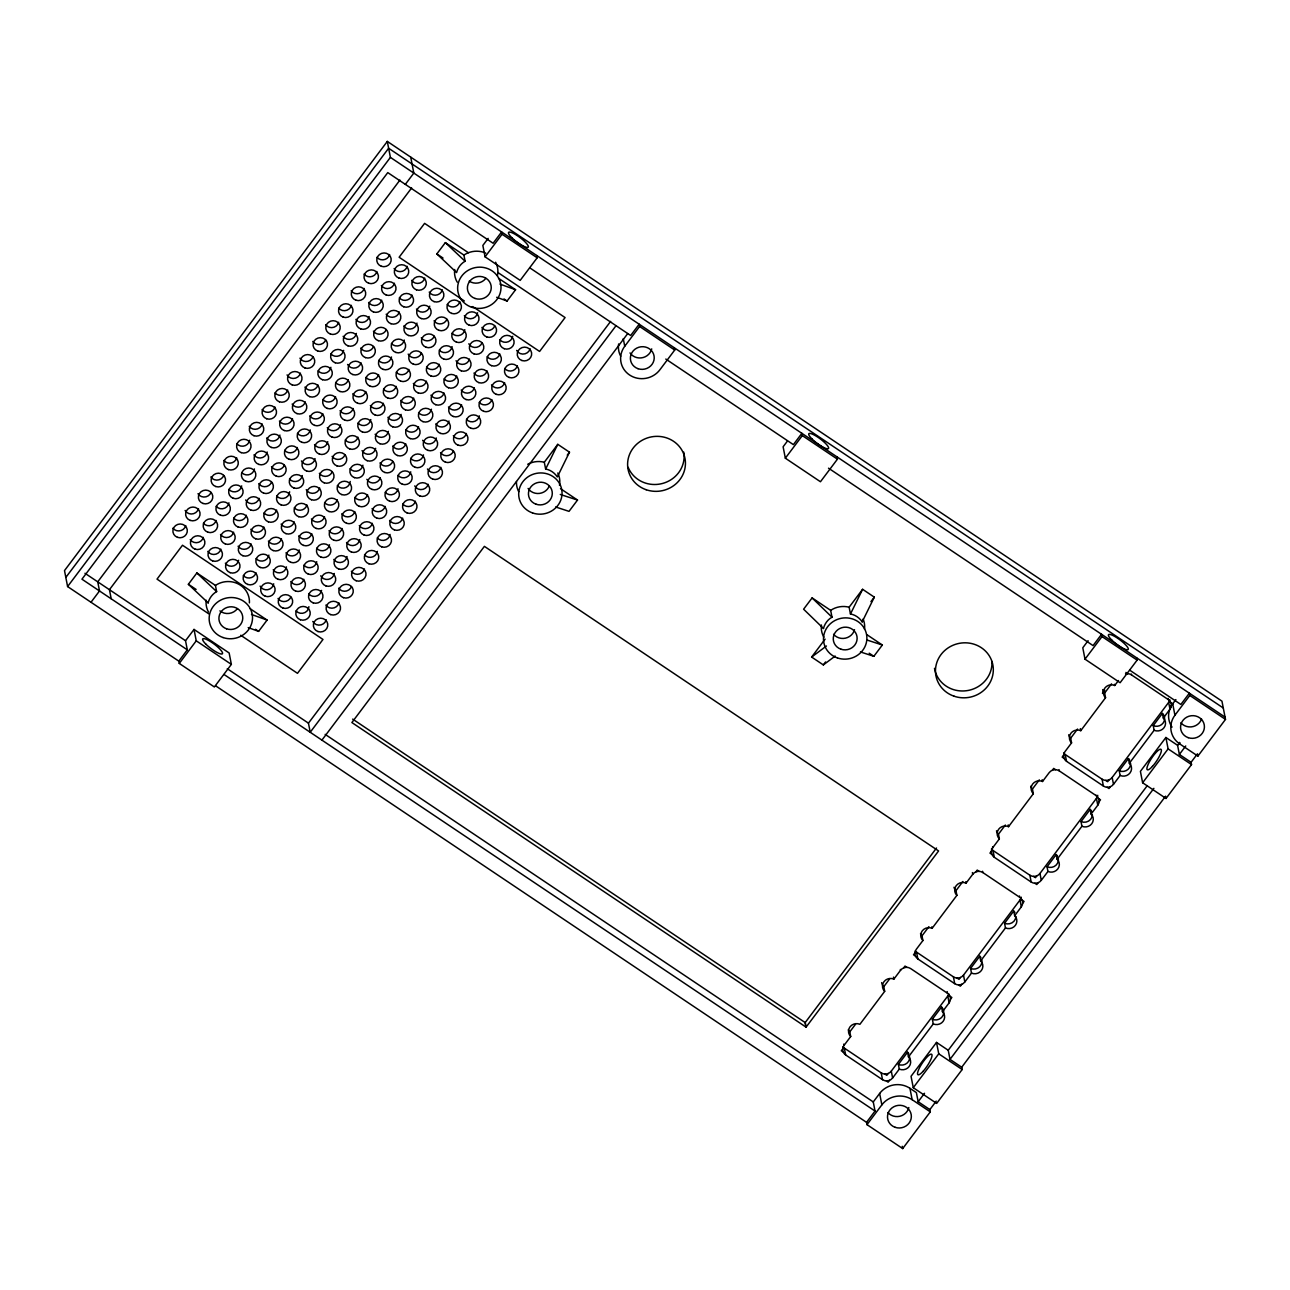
<?xml version="1.0" encoding="UTF-8"?>
<svg xmlns="http://www.w3.org/2000/svg" width="1290" height="1290" viewBox="0 0 1290 1290"><rect width="100%" height="100%" fill="white"/><g stroke="black" fill="none" stroke-linecap="round" stroke-linejoin="round"><path stroke-width="1.5" d="M545.638 469.092L557.78 444.341L569.487 452.193L557.345 476.945A16.56 13.916 55.5 0 0 545.638 469.044L544.299 462.255L557.78 444.341M862.204 621.877A16.56 13.916 55.5 0 0 850.465 614.008L862.607 589.304L874.314 597.157L862.171 621.909M1179.463 742.508L1179.753 743.943L1197.894 756.101L1225.5 719.401L1221.952 701.163L387.306 141.416L64.5 570.599L67.596 586.563L178.81 661.141L179.262 663.415L214.366 686.973L231.361 664.382L229.152 652.982L194.032 629.423L185.534 640.727L187.308 649.837L178.81 661.141M65.822 577.436L388.629 148.269L1223.291 708M67.596 586.563L390.402 157.38L387.306 141.416M399.932 180.084L97.734 581.838L99.507 590.965L91.01 602.253M405.334 184.373L413.816 173.086L410.72 157.122M411.639 187.937L109.44 589.691L111.214 598.818M208.142 602.914L188.372 584.273L196.87 572.97L215.43 585.418A21.737 20.592 -11 0 1 238.344 583.983A21.737 20.592 -11 0 1 249.405 602.881M465.093 261.241A17.157 14.932 -76.7 0 0 456.579 272.561L436.842 253.92L445.34 242.633L463.9 255.081A21.737 20.592 -11 0 1 485.766 253.114M488.168 238.376L482.847 245.439L485.072 256.839L520.192 280.382L537.172 257.79L536.737 255.517M179.262 663.415L196.241 640.824L194.032 629.423M485.072 256.839L502.068 234.248L501.616 231.958L493.119 243.262L387.774 172.602L81.947 579.194L187.308 649.837M248.196 627.617L258.613 631.374L267.094 620.071L250.083 608.67M496.666 297.281L507.083 301.022L515.581 289.734L498.569 278.317M616.04 325.693L310.213 732.269L308.455 723.158L610.638 321.387M321.919 740.121L627.746 333.546M674.283 347.752L674.718 350.042L659.867 369.811A21.737 20.592 -11 0 1 629.552 374.971A21.737 20.592 -11 0 1 624.747 346.252L639.614 326.483L639.163 324.209L630.665 335.497L529.9 267.917M567.245 455.176L569.487 452.193M560.489 488.652L577.517 500.052L569.019 511.356L555.619 506.986M787.368 441.148L783.111 446.791L785.336 458.192L820.456 481.75L837.436 459.159L837 456.886M785.336 458.192L802.316 435.617L801.88 433.327L793.382 444.631L665.785 359.055M862.607 589.304L849.126 607.219A21.737 20.592 -11 0 0 830.663 610.363L812.103 597.915L803.606 609.202L823.504 628.504M835.178 656.062L823.343 664.914L811.636 657.062L825.1 639.163M823.343 664.914L825.584 661.931M870.944 601.64L874.314 597.157M860.446 651.95L873.846 656.304L882.344 645.016L866.864 634.648M1088.099 640.711L1082.794 647.774L1085.003 659.174L1120.123 682.716L1137.119 660.125L1136.667 657.852M936.508 847.998L805.186 1022.583L805.492 1024.502M806.073 1027.146L938.588 850.949L484.395 546.363L351.88 722.545L806.073 1027.146L805.186 1022.583L352.654 719.094M1085.003 659.174L1101.999 636.583L1101.563 634.309L1093.065 645.597L828.502 468.173M1102.418 693.262L1104.772 690.134M947.183 991.575L947.505 993.284A7.24 6.869 -11 0 1 949.118 1002.862L942.458 1011.715A7.966 7.546 -11 0 1 933.267 1023.921L908.466 1056.881A7.966 7.546 -11 0 1 899.291 1069.104L892.615 1077.956A7.24 6.869 -11 0 1 882.521 1079.682L845.643 1054.946A7.24 6.869 -11 0 1 844.047 1045.384L850.707 1036.531L849.788 1031.855L855.544 1024.212M850.707 1036.531A7.966 7.546 -11 0 1 859.898 1024.308L884.682 991.349L883.779 986.673L889.519 979.045M1019.471 896.002L1019.713 897.292A7.24 6.869 -11 0 1 1021.325 906.854L1014.666 915.707A7.966 7.546 -11 0 1 1005.474 927.929L980.674 960.889A7.966 7.546 -11 0 1 971.499 973.112L964.823 981.964A7.24 6.869 -11 0 1 954.729 983.689L917.851 958.954A7.24 6.869 -11 0 1 916.255 949.375L922.914 940.523L921.995 935.847L928.897 926.688M922.914 940.523A7.966 7.546 -11 0 1 932.106 928.316L956.89 895.357L955.987 890.681L962.872 881.505M1096.081 795.204L1096.161 795.64A7.24 6.869 -11 0 1 1097.774 805.218L1091.114 814.071A7.966 7.546 -11 0 1 1081.923 826.277L1057.139 859.237A7.966 7.546 -11 0 1 1047.948 871.46L1041.288 880.312A7.24 6.869 -11 0 1 1031.178 882.038L994.316 857.302A7.24 6.869 -11 0 1 992.703 847.74L999.363 838.887L998.46 834.211L1005.345 825.036M999.363 838.887A7.966 7.546 -11 0 1 1008.554 826.664L1033.338 793.705L1032.435 789.029L1039.321 779.87M1168.127 698.358L1168.369 699.631A7.24 6.869 -11 0 1 1169.982 709.21L1163.322 718.062A7.966 7.546 -11 0 1 1154.131 730.285L1129.347 763.245A7.966 7.546 -11 0 1 1120.155 775.467L1113.496 784.32A7.24 6.869 -11 0 1 1103.385 786.045L1066.524 761.31A7.24 6.869 -11 0 1 1064.911 751.731L1071.571 742.879L1070.668 738.202L1077.553 729.043M1071.571 742.879A7.966 7.546 -11 0 1 1080.762 730.672L1105.546 697.713L1104.643 693.036L1111.529 683.861M884.682 991.349A7.966 7.546 -11 0 1 893.873 979.126L900.533 970.274A7.24 6.869 -11 0 1 910.627 968.548L947.505 993.284M956.89 895.357A7.966 7.546 -11 0 1 966.081 883.134L972.741 874.281A7.24 6.869 -11 0 1 982.835 872.556L1019.713 897.292M1033.338 793.705A7.966 7.546 -11 0 1 1042.53 781.482L1049.189 772.629A7.24 6.869 -11 0 1 1059.3 770.904L1096.161 795.64M1105.546 697.713A7.966 7.546 -11 0 1 1114.737 685.49L1118.495 680.507M842.676 1048.947L841.306 1050.77L843.208 1052.043M903.645 967.887L905.016 966.065L906.918 967.339M914.884 952.939L913.514 954.777L915.416 956.035M975.853 871.895L977.223 870.073L979.126 871.331M991.349 851.303L989.978 853.125L991.865 854.399M1052.318 770.243L1053.688 768.421L1055.575 769.695M1063.557 755.295L1062.17 757.133L1064.073 758.391M888.181 1073.506L886.811 1075.328L884.908 1074.07M960.389 977.514L959.018 979.336L957.115 978.062M1036.838 875.862L1035.467 877.684L1033.58 876.41M1109.045 779.87L1107.675 781.692L1105.788 780.418M842.918 1046.883A7.24 6.869 -11 0 0 844.321 1048.109L881.199 1072.845A7.24 6.869 -11 0 0 891.293 1071.119L947.779 996.009A7.24 6.869 -11 0 0 948.86 993.929M915.287 951.053A7.24 6.869 -11 0 0 916.529 952.117L953.407 976.836A7.24 6.869 -11 0 0 963.501 975.127L1019.987 900.017A7.24 6.869 -11 0 0 1021.245 897.195M991.43 849.046A7.24 6.869 -11 0 0 992.977 850.465L1029.855 875.201A7.24 6.869 -11 0 0 1039.95 873.475L1096.452 798.365A7.24 6.869 -11 0 0 1097.742 795.301M1063.637 753.038A7.24 6.869 -11 0 0 1065.185 754.473L1102.063 779.192A7.24 6.869 -11 0 0 1112.157 777.483L1168.659 702.373A7.24 6.869 -11 0 0 1169.853 699.793M899.291 1069.104L898.372 1064.427L907.563 1052.221A7.966 7.546 -11 0 1 908.773 1053.753M933.267 1023.921L932.348 1019.261L941.539 1007.038L942.458 1011.715M971.499 973.112L970.58 968.435L979.771 956.212A7.966 7.546 -11 0 1 980.981 957.744M1005.474 927.929L1004.555 923.253L1013.746 911.046A7.966 7.546 -11 0 1 1014.956 912.578M1047.948 871.46L1047.045 866.783L1056.22 854.561A7.966 7.546 -11 0 1 1057.429 856.108M1081.923 826.277L1081.02 821.601L1090.211 809.394A7.966 7.546 -11 0 1 1091.969 812.152M1120.155 775.467L1119.236 770.791L1128.428 758.568A7.966 7.546 -11 0 1 1129.637 760.1M1154.131 730.285L1153.228 725.609L1162.419 713.386L1163.322 718.062M866.541 1122.348L875.039 1111.061L873.265 1101.934L879.635 1093.468A21.737 20.592 -11 0 1 909.934 1088.308L916.384 1092.614L918.158 1101.741L929.864 1109.593L930.3 1111.867L902.694 1148.584L866.993 1124.638L866.541 1122.348L215.607 685.812M889.503 1080.343L888.133 1082.165L886.246 1080.907M950.472 999.299L951.843 997.46L949.956 996.202M961.711 984.351L960.34 986.173L958.454 984.899M1022.68 903.29L1024.05 901.468L1022.164 900.194M1038.176 882.699L1036.789 884.521L1034.902 883.263M1099.128 801.654L1100.515 799.816L1098.612 798.558M1110.368 786.707L1108.997 788.529L1107.11 787.255M1171.336 705.646L1175.899 699.583M866.993 1124.638L881.86 1104.869A21.737 20.592 -11 0 1 912.159 1099.709L930.3 1111.867M1179.753 743.943A21.737 20.592 -11 0 1 1174.932 715.224L1189.799 695.455L1189.348 693.182L1180.866 704.469L1129.83 670.252M936.524 1042.417L911.046 1076.295L913.256 1087.696L936.669 1103.401L962.163 1069.523L961.711 1067.233L950.004 1059.38L948.231 1050.27L936.524 1042.417L938.749 1053.817L962.163 1069.523M1165.886 737.477L1140.408 771.356L1142.618 782.756L1166.031 798.462L1191.525 764.583L1191.073 762.293L1179.366 754.457L1177.593 745.33L1165.886 737.477L1168.111 748.877L1191.525 764.583M913.256 1087.696L938.749 1053.817M1142.618 782.756L1168.111 748.877M948.231 1050.27L1147.294 785.626M1177.593 745.33L1179.721 742.508M918.158 1101.741L924.527 1093.275M950.004 1059.38L1153.889 788.335M1179.366 754.457L1185.736 745.975M929.864 1109.593L936.234 1101.112M961.711 1067.233L1165.596 796.188L1166.031 798.462M1191.073 762.293L1197.443 753.828L1197.894 756.101M811.636 657.062L826.438 646M560.279 494.457L577.517 500.052M867.025 640.034L882.344 645.016M499.956 284.106L515.581 289.734M251.486 614.459L267.094 620.071M390.402 157.38L1225.065 717.127M502.068 234.248L537.172 257.79M639.614 326.483L674.718 350.042M802.316 435.617L837.436 459.159M1101.999 636.583L1137.119 660.125M1189.799 695.455L1225.5 719.401M1125.509 673.912A7.24 6.869 -11 0 1 1131.507 674.912L1168.369 699.631M1125.896 672.429L1127.783 673.686M1170.82 702.55L1172.707 703.824L1174.932 715.224M468.399 252.727L424.603 223.364L399.126 257.242L464.352 300.989M497.875 272.496L565.085 317.566L539.591 351.444L472.704 306.585M436.842 253.92L443.034 258.065M503.987 298.941L507.083 301.022M869.202 653.192L873.846 656.304M188.372 584.273L196.112 589.449M255.517 629.294L258.613 631.374M208.754 613.814L157.025 579.129L182.503 545.235L322.984 639.453L297.49 673.332L240.714 635.26M196.241 640.824L231.361 664.382M84.963 573.276L185.534 640.727M227.282 668.72L308.455 723.158M325.161 734.365L873.265 1101.934M224.073 674.509L875.039 1111.061M445.34 242.633L465.11 261.273L463.9 255.081M196.87 572.97L216.639 591.626A17.157 14.932 -76.7 0 0 208.093 602.914M812.103 597.915L832.002 617.201A16.56 14.045 -74.3 0 0 823.455 628.488M1168.659 702.373L1169.982 709.21M1131.33 674.057L1131.507 674.912M1114.512 684.313L1114.737 685.49M1128.428 758.568L1129.347 763.245M1112.157 777.483L1113.496 784.32M1102.063 779.192L1103.385 786.045M1096.452 798.365L1097.774 805.218M1080.359 728.624L1080.762 730.672M1090.211 809.394L1091.114 814.071M1065.185 754.473L1066.524 761.31M1059.042 769.63L1059.3 770.904M1042.191 779.74L1042.53 781.482M1056.22 854.561L1057.139 859.237M1039.95 873.475L1041.288 880.312M1029.855 875.201L1031.178 882.038M1008.216 824.907L1008.554 826.664M1019.987 900.017L1021.325 906.854M1013.746 911.046L1014.666 915.707M992.542 846.885L992.703 847.74M992.977 850.465L994.316 857.302M982.593 871.266L982.835 872.556M972.402 872.572L972.741 874.281M965.791 881.667L966.081 883.134M979.771 956.212L980.674 960.889M963.501 975.127L964.823 981.964M953.407 976.836L954.729 983.689M947.779 996.009L949.118 1002.862M931.815 926.849L932.106 928.316M916.529 952.117L917.851 958.954M849.126 607.219L850.465 614.056M830.663 610.363L832.002 617.201M900.372 969.419L900.533 970.274M893.47 977.094L893.873 979.126M907.563 1052.221L908.466 1056.881M909.934 1088.308L912.159 1099.709M891.293 1071.119L892.615 1077.956M902.258 1146.294L902.694 1148.584M881.199 1072.845L882.521 1079.682M879.635 1093.468L881.86 1104.869M843.789 1044.094L844.047 1045.384M844.321 1048.109L845.643 1054.946M623.264 338.657L624.747 346.252M215.43 585.418L216.639 591.626M237.392 608.654A11.949 11.32 -11 0 1 219.881 610.88M208.448 611.992A21.737 20.592 -11 0 1 206.19 600.221M485.862 278.301A11.949 11.32 -11 0 1 469.205 281.139M495.618 262.225A21.737 20.592 -11 0 1 497.472 275.528M457.192 282.123A21.737 20.592 -11 0 1 454.709 269.497M1172.03 727.125A21.737 20.592 -11 0 1 1172.707 703.824M683.764 452.129A28.977 27.445 -11 0 1 662.657 483.428A28.977 27.445 -11 0 1 628.166 467.319M991.945 661.431A28.977 27.445 -11 0 1 966.129 690.763A28.977 27.445 -11 0 1 934.492 668.349M407.205 266.337A7.24 6.869 -11 0 1 394.095 268.562M424.765 278.108A7.24 6.869 -11 0 1 411.655 280.349M442.325 289.879A7.24 6.869 -11 0 1 429.215 292.12M459.885 301.667A7.24 6.869 -11 0 1 447.178 304.44M477.59 312.761A7.24 6.869 -11 0 1 464.335 315.663M494.796 325.854A7.24 6.869 -11 0 1 481.896 327.45M512.711 336.303A7.24 6.869 -11 0 1 499.859 339.77M530.125 348.768A7.24 6.869 -11 0 1 516.661 350.412M517.387 365.699A7.24 6.869 -11 0 1 504.68 368.489M499.827 353.928A7.24 6.869 -11 0 1 487.12 356.701M482.057 342.801A7.24 6.869 -11 0 1 468.802 343.801M464.851 329.692A7.24 6.869 -11 0 1 452 333.159M446.937 319.243A7.24 6.869 -11 0 1 434.037 320.839M429.731 306.149A7.24 6.869 -11 0 1 416.476 309.052M412.026 295.055A7.24 6.869 -11 0 1 399.32 297.829M394.466 283.268A7.24 6.869 -11 0 1 381.356 285.509M381.727 300.215A7.24 6.869 -11 0 1 368.618 302.457M399.287 311.986A7.24 6.869 -11 0 1 386.178 314.228M416.993 323.081A7.24 6.869 -11 0 1 403.738 325.999M434.198 336.19A7.24 6.869 -11 0 1 421.298 337.77M452.097 346.639A7.24 6.869 -11 0 1 439.261 350.09M469.512 359.088A7.24 6.869 -11 0 1 456.047 360.732M487.072 370.875A7.24 6.869 -11 0 1 473.962 373.1M504.632 382.646A7.24 6.869 -11 0 1 491.522 384.872M491.893 399.578A7.24 6.869 -11 0 1 479.203 402.367M474.333 387.806A7.24 6.869 -11 0 1 461.223 390.048M456.773 376.035A7.24 6.869 -11 0 1 444.082 378.808M439.213 364.264A7.24 6.869 -11 0 1 426.522 367.037M421.443 353.137A7.24 6.869 -11 0 1 408.188 354.121M404.238 340.028A7.24 6.869 -11 0 1 391.402 343.479M386.323 329.579A7.24 6.869 -11 0 1 373.439 331.159M369.117 316.485A7.24 6.869 -11 0 1 355.879 319.388M356.379 333.417A7.24 6.869 -11 0 1 343.124 336.335M373.584 346.526A7.24 6.869 -11 0 1 360.684 348.106M391.499 356.975A7.24 6.869 -11 0 1 378.663 360.426M408.914 369.424A7.24 6.869 -11 0 1 396.224 372.197M426.474 381.195A7.24 6.869 -11 0 1 413.364 383.436M444.034 392.982A7.24 6.869 -11 0 1 430.925 395.208M461.594 404.754A7.24 6.869 -11 0 1 448.485 406.979M479.3 415.848A7.24 6.869 -11 0 1 466.448 419.298M466.416 433.472A7.24 6.869 -11 0 1 453.306 435.697M449.001 421.008A7.24 6.869 -11 0 1 435.746 423.926M431.441 409.236A7.24 6.869 -11 0 1 418.589 412.687M413.735 398.142A7.24 6.869 -11 0 1 400.626 400.368M396.175 386.371A7.24 6.869 -11 0 1 383.469 389.145M378.615 374.584A7.24 6.869 -11 0 1 365.909 377.373M361.055 362.812A7.24 6.869 -11 0 1 347.591 364.457M343.64 350.364A7.24 6.869 -11 0 1 330.804 353.815M330.901 367.295A7.24 6.869 -11 0 1 318.05 370.762M348.316 379.76A7.24 6.869 -11 0 1 335.61 382.533M365.876 391.531A7.24 6.869 -11 0 1 352.767 393.772M383.436 403.302A7.24 6.869 -11 0 1 370.327 405.544M401.142 414.396A7.24 6.869 -11 0 1 387.887 417.315M418.557 426.861A7.24 6.869 -11 0 1 405.85 429.635M436.246 437.955A7.24 6.869 -11 0 1 422.636 440.277M453.451 451.065A7.24 6.869 -11 0 1 440.551 452.645M440.922 467.351A7.24 6.869 -11 0 1 427.458 468.996M423.507 454.902A7.24 6.869 -11 0 1 410.672 458.353M405.802 443.792A7.24 6.869 -11 0 1 392.692 446.034M388.387 431.344A7.24 6.869 -11 0 1 375.132 434.262M370.827 419.572A7.24 6.869 -11 0 1 357.991 423.023M353.137 408.478A7.24 6.869 -11 0 1 340.028 410.704M335.577 396.691A7.24 6.869 -11 0 1 322.871 399.481M318.017 384.92A7.24 6.869 -11 0 1 304.908 387.161M305.262 401.867A7.24 6.869 -11 0 1 292.153 404.093M322.822 413.638A7.24 6.869 -11 0 1 309.713 415.864M340.528 424.732A7.24 6.869 -11 0 1 327.273 427.651M357.943 437.181A7.24 6.869 -11 0 1 345.252 439.971M375.648 448.291A7.24 6.869 -11 0 1 362.038 450.613M392.853 461.385A7.24 6.869 -11 0 1 379.953 462.981M410.768 471.834A7.24 6.869 -11 0 1 397.933 475.3M428.183 484.282A7.24 6.869 -11 0 1 414.719 485.927M415.445 501.229A7.24 6.869 -11 0 1 402.738 504.003M398.03 488.781A7.24 6.869 -11 0 1 385.178 492.232M380.324 477.687A7.24 6.869 -11 0 1 366.86 479.316M362.909 465.222A7.24 6.869 -11 0 1 350.058 468.689M344.994 454.773A7.24 6.869 -11 0 1 332.094 456.37M327.789 441.68A7.24 6.869 -11 0 1 314.534 444.582M310.229 429.893A7.24 6.869 -11 0 1 297.393 433.359M292.524 418.799A7.24 6.869 -11 0 1 279.414 421.04M279.93 435.069A7.24 6.869 -11 0 1 266.675 437.971M297.345 447.517A7.24 6.869 -11 0 1 284.639 450.291M315.05 458.611A7.24 6.869 -11 0 1 301.441 460.933M332.256 471.721A7.24 6.869 -11 0 1 319.356 473.301M350.235 481.476A7.24 6.869 -11 0 1 337.319 485.621M367.586 494.618A7.24 6.869 -11 0 1 354.879 497.392M385.146 506.39A7.24 6.869 -11 0 1 372.036 508.631M402.706 518.177A7.24 6.869 -11 0 1 389.596 520.402M390.096 534.431A7.24 6.869 -11 0 1 377.261 537.898M372.391 523.337A7.24 6.869 -11 0 1 359.281 525.578M354.831 511.566A7.24 6.869 -11 0 1 341.721 513.791M337.287 499.778A7.24 6.869 -11 0 1 324.58 502.568M319.726 488.007A7.24 6.869 -11 0 1 306.246 489.652M302.311 475.559A7.24 6.869 -11 0 1 289.46 479.009M284.397 465.11A7.24 6.869 -11 0 1 271.497 466.69M267.191 452A7.24 6.869 -11 0 1 253.936 454.918M254.436 468.947A7.24 6.869 -11 0 1 242.052 472.898M271.642 482.057A7.24 6.869 -11 0 1 258.742 483.637M289.637 491.796A7.24 6.869 -11 0 1 276.721 495.957M306.972 504.954A7.24 6.869 -11 0 1 294.281 507.728M324.532 516.726A7.24 6.869 -11 0 1 311.422 518.967M342.092 528.497A7.24 6.869 -11 0 1 328.982 530.738M359.797 539.607A7.24 6.869 -11 0 1 346.542 542.51M377.357 551.378A7.24 6.869 -11 0 1 364.522 554.829M364.473 569.003A7.24 6.869 -11 0 1 351.364 571.228M347.058 556.538A7.24 6.869 -11 0 1 333.804 559.457M329.498 544.767A7.24 6.869 -11 0 1 316.647 548.218M311.793 533.673A7.24 6.869 -11 0 1 298.683 535.898M294.233 521.886A7.24 6.869 -11 0 1 281.123 524.127M276.673 510.114A7.24 6.869 -11 0 1 263.982 512.888M259.113 498.343A7.24 6.869 -11 0 1 245.648 499.988M241.698 485.895A7.24 6.869 -11 0 1 228.862 489.345M228.959 502.826A7.24 6.869 -11 0 1 216.123 506.277M246.374 515.274A7.24 6.869 -11 0 1 233.667 518.064M263.934 527.062A7.24 6.869 -11 0 1 250.824 529.287M281.494 538.833A7.24 6.869 -11 0 1 268.385 541.074M299.199 549.927A7.24 6.869 -11 0 1 285.945 552.846M316.76 561.714A7.24 6.869 -11 0 1 303.908 565.165M334.32 573.486A7.24 6.869 -11 0 1 320.71 575.808M351.525 586.579A7.24 6.869 -11 0 1 338.625 588.176M338.98 602.881A7.24 6.869 -11 0 1 325.87 605.107M321.565 590.417A7.24 6.869 -11 0 1 308.729 593.884M303.876 579.323A7.24 6.869 -11 0 1 290.766 581.564M286.461 566.874A7.24 6.869 -11 0 1 273.206 569.777M268.9 555.103A7.24 6.869 -11 0 1 256.049 558.554M251.195 543.993A7.24 6.869 -11 0 1 238.086 546.234M233.635 532.222A7.24 6.869 -11 0 1 220.525 534.463M216.075 520.451A7.24 6.869 -11 0 1 203.369 523.224M203.336 537.382A7.24 6.869 -11 0 1 190.227 539.623M220.896 549.169A7.24 6.869 -11 0 1 207.787 551.394M238.586 560.263A7.24 6.869 -11 0 1 225.347 563.182M256 572.712A7.24 6.869 -11 0 1 243.31 575.501M273.706 583.806A7.24 6.869 -11 0 1 260.096 586.128M290.911 596.915A7.24 6.869 -11 0 1 278.011 598.496M308.907 606.671A7.24 6.869 -11 0 1 295.99 610.815M326.241 619.813A7.24 6.869 -11 0 1 312.777 621.457M549.363 485.814A11.949 11.32 -11 0 1 528.078 488.442M557.78 473.011A21.737 20.592 -11 0 1 559.489 485.411M518.757 491.796A21.737 20.592 -11 0 1 516.484 481.573M527.707 464.271A21.737 20.592 -11 0 1 544.299 462.255M854.528 629.697A11.949 11.32 -11 0 1 833.582 634.293M863.091 619.006A21.737 20.592 -11 0 1 864.51 629.246M823.875 637.26A21.737 20.592 -11 0 1 821.44 624.989M620.7 356.266A21.737 20.592 -11 0 1 618.636 343.946M651.724 348.881A11.949 11.32 -11 0 1 630.02 352.912M1201.571 719.046A11.949 11.32 -11 0 1 1180.882 722.771M908.837 1107.53A11.949 11.32 -11 0 1 887.923 1112.561M185.776 525.611A7.24 6.869 -11 0 1 172.892 528.174M198.515 508.679A7.24 6.869 -11 0 1 185.115 510.453M211.044 492.377A7.24 6.869 -11 0 1 197.983 493.715M223.783 475.446A7.24 6.869 -11 0 1 210.85 476.978M236.747 457.853A7.24 6.869 -11 0 1 223.863 460.417M249.631 440.229A7.24 6.869 -11 0 1 236.747 443.647M262.225 423.975A7.24 6.869 -11 0 1 249.212 426.345M274.964 407.027A7.24 6.869 -11 0 1 262.096 409.591M287.702 390.08A7.24 6.869 -11 0 1 274.98 392.821M300.457 373.149A7.24 6.869 -11 0 1 287.057 374.922M312.986 356.846A7.24 6.869 -11 0 1 299.925 358.185M325.725 339.915A7.24 6.869 -11 0 1 312.793 341.447M338.673 322.323A7.24 6.869 -11 0 1 325.661 324.693M351.428 305.375A7.24 6.869 -11 0 1 338.69 308.117M364.167 288.444A7.24 6.869 -11 0 1 351.154 290.814M376.906 271.497A7.24 6.869 -11 0 1 364.038 274.061M389.644 254.549A7.24 6.869 -11 0 1 376.922 257.291M1162.419 713.386A7.966 7.546 -11 0 1 1153.228 725.609M1130.604 763.325A7.966 7.546 -11 0 1 1119.236 770.791M1104.643 693.036A7.966 7.546 -11 0 1 1102.676 689.618M1070.668 738.202A7.966 7.546 -11 0 1 1068.684 734.8M1092.388 814.828A7.966 7.546 -11 0 1 1081.02 821.601M1058.332 858.64A7.966 7.546 -11 0 1 1047.045 866.783M1032.435 789.029A7.966 7.546 -11 0 1 1030.662 786.271M998.46 834.211A7.966 7.546 -11 0 1 996.493 830.792M1015.939 916.481A7.966 7.546 -11 0 1 1004.555 923.253M981.883 960.292A7.966 7.546 -11 0 1 970.58 968.435M955.987 890.681A7.966 7.546 -11 0 1 954.003 887.262M921.995 935.847A7.966 7.546 -11 0 1 920.496 933.718M941.539 1007.038A7.966 7.546 -11 0 1 932.348 1019.261M909.74 1056.978A7.966 7.546 -11 0 1 898.372 1064.427M883.779 986.673A7.966 7.546 -11 0 1 881.667 982.593M849.788 1031.855A7.966 7.546 -11 0 1 848.288 1029.726M223.073 637.55A21.737 20.592 -11 0 0 252.26 614.491A21.737 20.592 -11 0 0 217.172 602.382A21.737 20.592 -11 0 0 223.073 637.55M226.572 628.81A11.949 11.32 -11 0 0 242.617 616.12A11.949 11.32 -11 0 0 223.331 609.461A11.949 11.32 -11 0 0 226.572 628.81M471.543 307.197A21.737 20.592 -11 0 0 500.746 284.139A21.737 20.592 -11 0 0 465.658 272.029A21.737 20.592 -11 0 0 471.543 307.197M475.043 298.458A11.949 11.32 -11 0 0 491.103 285.783A11.949 11.32 -11 0 0 471.801 279.124A11.949 11.32 -11 0 0 475.043 298.458M1152.438 766.405A12.319 2.854 -56.2 0 0 1161.113 749.409A12.319 2.854 -56.2 0 0 1148.89 762.825A12.319 2.854 -56.2 0 0 1152.438 766.405M923.076 1071.345A12.319 2.854 -56.2 0 0 931.751 1054.349A12.319 2.854 -56.2 0 0 919.528 1067.765A12.319 2.854 -56.2 0 0 923.076 1071.345M205.948 644.226A12.319 2.725 36.9 0 0 222.364 653.82A12.319 2.725 36.9 0 0 209.448 640.953A12.319 2.725 36.9 0 0 205.948 644.226M511.775 237.65A12.319 2.725 36.9 0 0 528.174 247.228A12.319 2.725 36.9 0 0 515.258 234.377A12.319 2.725 36.9 0 0 511.775 237.65M812.039 439.019A12.319 2.725 36.9 0 0 828.438 448.597A12.319 2.725 36.9 0 0 815.522 435.73A12.319 2.725 36.9 0 0 812.039 439.019M1111.706 639.985A12.319 2.725 36.9 0 0 1128.121 649.563A12.319 2.725 36.9 0 0 1115.205 636.712A12.319 2.725 36.9 0 0 1111.706 639.985M646.177 489.732A28.977 27.445 -11 0 0 685.087 458.982A28.977 27.445 -11 0 0 638.308 442.841A28.977 27.445 -11 0 0 646.177 489.732M954.052 696.197A28.977 27.445 -11 0 0 992.961 665.447A28.977 27.445 -11 0 0 946.183 649.305A28.977 27.445 -11 0 0 954.052 696.197M398.949 278.076A7.24 6.869 -11 0 0 408.672 270.384A7.24 6.869 -11 0 0 396.981 266.353A7.24 6.869 -11 0 0 398.949 278.076M416.509 289.847A7.24 6.869 -11 0 0 426.232 282.155A7.24 6.869 -11 0 0 414.541 278.124A7.24 6.869 -11 0 0 416.509 289.847M434.069 301.618A7.24 6.869 -11 0 0 443.792 293.943A7.24 6.869 -11 0 0 432.102 289.895A7.24 6.869 -11 0 0 434.069 301.618M451.629 313.406A7.24 6.869 -11 0 0 461.352 305.714A7.24 6.869 -11 0 0 449.662 301.683A7.24 6.869 -11 0 0 451.629 313.406M469.189 325.177A7.24 6.869 -11 0 0 478.913 317.485A7.24 6.869 -11 0 0 467.222 313.454A7.24 6.869 -11 0 0 469.189 325.177M486.733 336.948A7.24 6.869 -11 0 0 496.473 329.256A7.24 6.869 -11 0 0 484.766 325.225A7.24 6.869 -11 0 0 486.733 336.948M504.293 348.719A7.24 6.869 -11 0 0 514.033 341.044A7.24 6.869 -11 0 0 502.326 336.996A7.24 6.869 -11 0 0 504.293 348.719M521.853 360.507A7.24 6.869 -11 0 0 531.593 352.815A7.24 6.869 -11 0 0 519.886 348.784A7.24 6.869 -11 0 0 521.853 360.507M509.115 377.438A7.24 6.869 -11 0 0 518.854 369.762A7.24 6.869 -11 0 0 507.147 365.715A7.24 6.869 -11 0 0 509.115 377.438M491.554 365.667A7.24 6.869 -11 0 0 501.294 357.975A7.24 6.869 -11 0 0 489.587 353.944A7.24 6.869 -11 0 0 491.554 365.667M473.994 353.895A7.24 6.869 -11 0 0 483.734 346.204A7.24 6.869 -11 0 0 472.027 342.173A7.24 6.869 -11 0 0 473.994 353.895M456.434 342.124A7.24 6.869 -11 0 0 466.174 334.433A7.24 6.869 -11 0 0 454.467 330.385A7.24 6.869 -11 0 0 456.434 342.124M438.874 330.337A7.24 6.869 -11 0 0 448.614 322.645A7.24 6.869 -11 0 0 436.907 318.614A7.24 6.869 -11 0 0 438.874 330.337M421.314 318.565A7.24 6.869 -11 0 0 431.053 310.874A7.24 6.869 -11 0 0 419.347 306.843A7.24 6.869 -11 0 0 421.314 318.565M403.754 306.794A7.24 6.869 -11 0 0 413.493 299.103A7.24 6.869 -11 0 0 401.803 295.071A7.24 6.869 -11 0 0 403.754 306.794M386.21 295.007A7.24 6.869 -11 0 0 395.933 287.331A7.24 6.869 -11 0 0 384.243 283.284A7.24 6.869 -11 0 0 386.21 295.007M373.455 311.954A7.24 6.869 -11 0 0 383.195 304.263A7.24 6.869 -11 0 0 371.488 300.231A7.24 6.869 -11 0 0 373.455 311.954M391.015 323.726A7.24 6.869 -11 0 0 400.755 316.05A7.24 6.869 -11 0 0 389.048 312.003A7.24 6.869 -11 0 0 391.015 323.726M408.575 335.513A7.24 6.869 -11 0 0 418.315 327.821A7.24 6.869 -11 0 0 406.608 323.79A7.24 6.869 -11 0 0 408.575 335.513M426.135 347.284A7.24 6.869 -11 0 0 435.875 339.592A7.24 6.869 -11 0 0 424.168 335.561A7.24 6.869 -11 0 0 426.135 347.284M443.696 359.055A7.24 6.869 -11 0 0 453.419 351.364A7.24 6.869 -11 0 0 441.728 347.333A7.24 6.869 -11 0 0 443.696 359.055M461.256 370.827A7.24 6.869 -11 0 0 470.979 363.151A7.24 6.869 -11 0 0 459.288 359.104A7.24 6.869 -11 0 0 461.256 370.827M478.816 382.614A7.24 6.869 -11 0 0 488.539 374.922A7.24 6.869 -11 0 0 476.849 370.891A7.24 6.869 -11 0 0 478.816 382.614M496.376 394.385A7.24 6.869 -11 0 0 506.099 386.694A7.24 6.869 -11 0 0 494.409 382.662A7.24 6.869 -11 0 0 496.376 394.385M483.637 411.333A7.24 6.869 -11 0 0 493.361 403.641A7.24 6.869 -11 0 0 481.67 399.61A7.24 6.869 -11 0 0 483.637 411.333M466.077 399.545A7.24 6.869 -11 0 0 475.8 391.87A7.24 6.869 -11 0 0 464.11 387.822A7.24 6.869 -11 0 0 466.077 399.545M448.517 387.774A7.24 6.869 -11 0 0 458.24 380.082A7.24 6.869 -11 0 0 446.55 376.051A7.24 6.869 -11 0 0 448.517 387.774M430.957 376.003A7.24 6.869 -11 0 0 440.68 368.311A7.24 6.869 -11 0 0 428.99 364.28A7.24 6.869 -11 0 0 430.957 376.003M413.397 364.215A7.24 6.869 -11 0 0 423.12 356.54A7.24 6.869 -11 0 0 411.429 352.493A7.24 6.869 -11 0 0 413.397 364.215M395.837 352.444A7.24 6.869 -11 0 0 405.56 344.753A7.24 6.869 -11 0 0 393.869 340.721A7.24 6.869 -11 0 0 395.837 352.444M378.276 340.673A7.24 6.869 -11 0 0 388 332.981A7.24 6.869 -11 0 0 376.309 328.95A7.24 6.869 -11 0 0 378.276 340.673M360.716 328.902A7.24 6.869 -11 0 0 370.44 321.21A7.24 6.869 -11 0 0 358.749 317.179A7.24 6.869 -11 0 0 360.716 328.902M347.978 345.833A7.24 6.869 -11 0 0 357.701 338.141A7.24 6.869 -11 0 0 346.01 334.11A7.24 6.869 -11 0 0 347.978 345.833M365.538 357.62A7.24 6.869 -11 0 0 375.261 349.929A7.24 6.869 -11 0 0 363.57 345.881A7.24 6.869 -11 0 0 365.538 357.62M383.098 369.392A7.24 6.869 -11 0 0 392.821 361.7A7.24 6.869 -11 0 0 381.131 357.669A7.24 6.869 -11 0 0 383.098 369.392M400.658 381.163A7.24 6.869 -11 0 0 410.381 373.471A7.24 6.869 -11 0 0 398.691 369.44A7.24 6.869 -11 0 0 400.658 381.163M418.218 392.934A7.24 6.869 -11 0 0 427.941 385.258A7.24 6.869 -11 0 0 416.251 381.211A7.24 6.869 -11 0 0 418.218 392.934M435.778 404.721A7.24 6.869 -11 0 0 445.501 397.03A7.24 6.869 -11 0 0 433.811 392.999A7.24 6.869 -11 0 0 435.778 404.721M453.338 416.493A7.24 6.869 -11 0 0 463.062 408.801A7.24 6.869 -11 0 0 451.371 404.77A7.24 6.869 -11 0 0 453.338 416.493M470.882 428.264A7.24 6.869 -11 0 0 480.622 420.572A7.24 6.869 -11 0 0 468.915 416.541A7.24 6.869 -11 0 0 470.882 428.264M458.144 445.211A7.24 6.869 -11 0 0 467.883 437.52A7.24 6.869 -11 0 0 456.176 433.488A7.24 6.869 -11 0 0 458.144 445.211M440.583 433.424A7.24 6.869 -11 0 0 450.323 425.748A7.24 6.869 -11 0 0 438.616 421.701A7.24 6.869 -11 0 0 440.583 433.424M423.023 421.653A7.24 6.869 -11 0 0 432.763 413.961A7.24 6.869 -11 0 0 421.056 409.93A7.24 6.869 -11 0 0 423.023 421.653M405.463 409.881A7.24 6.869 -11 0 0 415.203 402.19A7.24 6.869 -11 0 0 403.496 398.159A7.24 6.869 -11 0 0 405.463 409.881M387.903 398.11A7.24 6.869 -11 0 0 397.642 390.418A7.24 6.869 -11 0 0 385.936 386.387A7.24 6.869 -11 0 0 387.903 398.11M370.359 386.323A7.24 6.869 -11 0 0 380.082 378.647A7.24 6.869 -11 0 0 368.392 374.6A7.24 6.869 -11 0 0 370.359 386.323M352.799 374.552A7.24 6.869 -11 0 0 362.522 366.86A7.24 6.869 -11 0 0 350.832 362.829A7.24 6.869 -11 0 0 352.799 374.552M335.239 362.78A7.24 6.869 -11 0 0 344.962 355.089A7.24 6.869 -11 0 0 333.272 351.057A7.24 6.869 -11 0 0 335.239 362.78M322.484 379.712A7.24 6.869 -11 0 0 332.223 372.036A7.24 6.869 -11 0 0 320.517 367.989A7.24 6.869 -11 0 0 322.484 379.712M340.044 391.499A7.24 6.869 -11 0 0 349.784 383.807A7.24 6.869 -11 0 0 338.077 379.776A7.24 6.869 -11 0 0 340.044 391.499M357.604 403.27A7.24 6.869 -11 0 0 367.344 395.579A7.24 6.869 -11 0 0 355.637 391.547A7.24 6.869 -11 0 0 357.604 403.27M375.164 415.041A7.24 6.869 -11 0 0 384.904 407.366A7.24 6.869 -11 0 0 373.197 403.319A7.24 6.869 -11 0 0 375.164 415.041M392.724 426.829A7.24 6.869 -11 0 0 402.464 419.137A7.24 6.869 -11 0 0 390.757 415.106A7.24 6.869 -11 0 0 392.724 426.829M410.284 438.6A7.24 6.869 -11 0 0 420.024 430.908A7.24 6.869 -11 0 0 408.317 426.877A7.24 6.869 -11 0 0 410.284 438.6M427.845 450.371A7.24 6.869 -11 0 0 437.568 442.68A7.24 6.869 -11 0 0 425.877 438.648A7.24 6.869 -11 0 0 427.845 450.371M445.405 462.143A7.24 6.869 -11 0 0 455.128 454.467A7.24 6.869 -11 0 0 443.438 450.42A7.24 6.869 -11 0 0 445.405 462.143M432.666 479.09A7.24 6.869 -11 0 0 442.389 471.398A7.24 6.869 -11 0 0 430.699 467.367A7.24 6.869 -11 0 0 432.666 479.09M415.106 467.319A7.24 6.869 -11 0 0 424.829 459.627A7.24 6.869 -11 0 0 413.139 455.596A7.24 6.869 -11 0 0 415.106 467.319M397.546 455.531A7.24 6.869 -11 0 0 407.269 447.856A7.24 6.869 -11 0 0 395.579 443.808A7.24 6.869 -11 0 0 397.546 455.531M379.986 443.76A7.24 6.869 -11 0 0 389.709 436.068A7.24 6.869 -11 0 0 378.018 432.037A7.24 6.869 -11 0 0 379.986 443.76M362.425 431.989A7.24 6.869 -11 0 0 372.149 424.297A7.24 6.869 -11 0 0 360.458 420.266A7.24 6.869 -11 0 0 362.425 431.989M344.865 420.218A7.24 6.869 -11 0 0 354.589 412.526A7.24 6.869 -11 0 0 342.898 408.495A7.24 6.869 -11 0 0 344.865 420.218M327.305 408.43A7.24 6.869 -11 0 0 337.045 400.755A7.24 6.869 -11 0 0 325.338 396.707A7.24 6.869 -11 0 0 327.305 408.43M309.745 396.659A7.24 6.869 -11 0 0 319.485 388.967A7.24 6.869 -11 0 0 307.778 384.936A7.24 6.869 -11 0 0 309.745 396.659M297.006 413.606A7.24 6.869 -11 0 0 306.73 405.915A7.24 6.869 -11 0 0 295.039 401.883A7.24 6.869 -11 0 0 297.006 413.606M314.567 425.378A7.24 6.869 -11 0 0 324.29 417.686A7.24 6.869 -11 0 0 312.599 413.655A7.24 6.869 -11 0 0 314.567 425.378M332.127 437.149A7.24 6.869 -11 0 0 341.85 429.457A7.24 6.869 -11 0 0 330.159 425.426A7.24 6.869 -11 0 0 332.127 437.149M349.687 448.92A7.24 6.869 -11 0 0 359.41 441.245A7.24 6.869 -11 0 0 347.719 437.197A7.24 6.869 -11 0 0 349.687 448.92M367.247 460.707A7.24 6.869 -11 0 0 376.97 453.016A7.24 6.869 -11 0 0 365.28 448.985A7.24 6.869 -11 0 0 367.247 460.707M384.807 472.479A7.24 6.869 -11 0 0 394.53 464.787A7.24 6.869 -11 0 0 382.84 460.756A7.24 6.869 -11 0 0 384.807 472.479M402.367 484.25A7.24 6.869 -11 0 0 412.091 476.574A7.24 6.869 -11 0 0 400.4 472.527A7.24 6.869 -11 0 0 402.367 484.25M419.927 496.037A7.24 6.869 -11 0 0 429.651 488.346A7.24 6.869 -11 0 0 417.96 484.314A7.24 6.869 -11 0 0 419.927 496.037M407.172 512.969A7.24 6.869 -11 0 0 416.912 505.277A7.24 6.869 -11 0 0 405.205 501.246A7.24 6.869 -11 0 0 407.172 512.969M389.612 501.197A7.24 6.869 -11 0 0 399.352 493.506A7.24 6.869 -11 0 0 387.645 489.474A7.24 6.869 -11 0 0 389.612 501.197M372.052 489.426A7.24 6.869 -11 0 0 381.792 481.734A7.24 6.869 -11 0 0 370.085 477.703A7.24 6.869 -11 0 0 372.052 489.426M354.492 477.639A7.24 6.869 -11 0 0 364.231 469.963A7.24 6.869 -11 0 0 352.541 465.916A7.24 6.869 -11 0 0 354.492 477.639M336.948 465.867A7.24 6.869 -11 0 0 346.671 458.176A7.24 6.869 -11 0 0 334.981 454.144A7.24 6.869 -11 0 0 336.948 465.867M319.388 454.096A7.24 6.869 -11 0 0 329.111 446.404A7.24 6.869 -11 0 0 317.421 442.373A7.24 6.869 -11 0 0 319.388 454.096M301.828 442.325A7.24 6.869 -11 0 0 311.551 434.633A7.24 6.869 -11 0 0 299.861 430.602A7.24 6.869 -11 0 0 301.828 442.325M284.268 430.538A7.24 6.869 -11 0 0 293.991 422.846A7.24 6.869 -11 0 0 282.3 418.815A7.24 6.869 -11 0 0 284.268 430.538M271.529 447.485A7.24 6.869 -11 0 0 281.252 439.793A7.24 6.869 -11 0 0 269.562 435.762A7.24 6.869 -11 0 0 271.529 447.485M289.073 459.256A7.24 6.869 -11 0 0 298.812 451.565A7.24 6.869 -11 0 0 287.106 447.533A7.24 6.869 -11 0 0 289.073 459.256M306.633 471.027A7.24 6.869 -11 0 0 316.373 463.352A7.24 6.869 -11 0 0 304.666 459.304A7.24 6.869 -11 0 0 306.633 471.027M324.193 482.815A7.24 6.869 -11 0 0 333.933 475.123A7.24 6.869 -11 0 0 322.226 471.092A7.24 6.869 -11 0 0 324.193 482.815M341.753 494.586A7.24 6.869 -11 0 0 351.493 486.894A7.24 6.869 -11 0 0 339.786 482.863A7.24 6.869 -11 0 0 341.753 494.586M359.313 506.357A7.24 6.869 -11 0 0 369.053 498.666A7.24 6.869 -11 0 0 357.346 494.634A7.24 6.869 -11 0 0 359.313 506.357M376.874 518.145A7.24 6.869 -11 0 0 386.613 510.453A7.24 6.869 -11 0 0 374.906 506.406A7.24 6.869 -11 0 0 376.874 518.145M394.434 529.916A7.24 6.869 -11 0 0 404.173 522.224A7.24 6.869 -11 0 0 392.466 518.193A7.24 6.869 -11 0 0 394.434 529.916M381.695 546.847A7.24 6.869 -11 0 0 391.418 539.172A7.24 6.869 -11 0 0 379.728 535.124A7.24 6.869 -11 0 0 381.695 546.847M364.135 535.076A7.24 6.869 -11 0 0 373.858 527.384A7.24 6.869 -11 0 0 362.168 523.353A7.24 6.869 -11 0 0 364.135 535.076M346.575 523.305A7.24 6.869 -11 0 0 356.298 515.613A7.24 6.869 -11 0 0 344.607 511.582A7.24 6.869 -11 0 0 346.575 523.305M329.014 511.533A7.24 6.869 -11 0 0 338.738 503.842A7.24 6.869 -11 0 0 327.047 499.81A7.24 6.869 -11 0 0 329.014 511.533M311.454 499.746A7.24 6.869 -11 0 0 321.194 492.071A7.24 6.869 -11 0 0 309.487 488.023A7.24 6.869 -11 0 0 311.454 499.746M293.894 487.975A7.24 6.869 -11 0 0 303.634 480.283A7.24 6.869 -11 0 0 291.927 476.252A7.24 6.869 -11 0 0 293.894 487.975M276.334 476.204A7.24 6.869 -11 0 0 286.074 468.512A7.24 6.869 -11 0 0 274.367 464.481A7.24 6.869 -11 0 0 276.334 476.204M258.774 464.416A7.24 6.869 -11 0 0 268.514 456.741A7.24 6.869 -11 0 0 256.807 452.693A7.24 6.869 -11 0 0 258.774 464.416M246.035 481.363A7.24 6.869 -11 0 0 255.759 473.672A7.24 6.869 -11 0 0 244.068 469.641A7.24 6.869 -11 0 0 246.035 481.363M263.595 493.135A7.24 6.869 -11 0 0 273.319 485.459A7.24 6.869 -11 0 0 261.628 481.412A7.24 6.869 -11 0 0 263.595 493.135M281.156 504.922A7.24 6.869 -11 0 0 290.879 497.231A7.24 6.869 -11 0 0 279.188 493.199A7.24 6.869 -11 0 0 281.156 504.922M298.716 516.693A7.24 6.869 -11 0 0 308.439 509.002A7.24 6.869 -11 0 0 296.748 504.971A7.24 6.869 -11 0 0 298.716 516.693M316.276 528.465A7.24 6.869 -11 0 0 325.999 520.773A7.24 6.869 -11 0 0 314.308 516.742A7.24 6.869 -11 0 0 316.276 528.465M333.836 540.236A7.24 6.869 -11 0 0 343.559 532.56A7.24 6.869 -11 0 0 331.869 528.513A7.24 6.869 -11 0 0 333.836 540.236M351.396 552.023A7.24 6.869 -11 0 0 361.119 544.332A7.24 6.869 -11 0 0 349.429 540.3A7.24 6.869 -11 0 0 351.396 552.023M368.956 563.794A7.24 6.869 -11 0 0 378.68 556.103A7.24 6.869 -11 0 0 366.989 552.072A7.24 6.869 -11 0 0 368.956 563.794M356.201 580.742A7.24 6.869 -11 0 0 365.941 573.05A7.24 6.869 -11 0 0 354.234 569.019A7.24 6.869 -11 0 0 356.201 580.742M338.641 568.954A7.24 6.869 -11 0 0 348.381 561.279A7.24 6.869 -11 0 0 336.69 557.232A7.24 6.869 -11 0 0 338.641 568.954M321.097 557.183A7.24 6.869 -11 0 0 330.82 549.492A7.24 6.869 -11 0 0 319.13 545.46A7.24 6.869 -11 0 0 321.097 557.183M303.537 545.412A7.24 6.869 -11 0 0 313.26 537.72A7.24 6.869 -11 0 0 301.57 533.689A7.24 6.869 -11 0 0 303.537 545.412M285.977 533.641A7.24 6.869 -11 0 0 295.7 525.949A7.24 6.869 -11 0 0 284.01 521.902A7.24 6.869 -11 0 0 285.977 533.641M268.417 521.853A7.24 6.869 -11 0 0 278.14 514.162A7.24 6.869 -11 0 0 266.45 510.131A7.24 6.869 -11 0 0 268.417 521.853M250.857 510.082A7.24 6.869 -11 0 0 260.58 502.391A7.24 6.869 -11 0 0 248.889 498.359A7.24 6.869 -11 0 0 250.857 510.082M233.297 498.311A7.24 6.869 -11 0 0 243.02 490.619A7.24 6.869 -11 0 0 231.329 486.588A7.24 6.869 -11 0 0 233.297 498.311M220.558 515.242A7.24 6.869 -11 0 0 230.281 507.567A7.24 6.869 -11 0 0 218.591 503.519A7.24 6.869 -11 0 0 220.558 515.242M238.118 527.029A7.24 6.869 -11 0 0 247.841 519.338A7.24 6.869 -11 0 0 236.151 515.307A7.24 6.869 -11 0 0 238.118 527.029M255.662 538.801A7.24 6.869 -11 0 0 265.401 531.109A7.24 6.869 -11 0 0 253.711 527.078A7.24 6.869 -11 0 0 255.662 538.801M273.222 550.572A7.24 6.869 -11 0 0 282.962 542.88A7.24 6.869 -11 0 0 271.255 538.849A7.24 6.869 -11 0 0 273.222 550.572M290.782 562.343A7.24 6.869 -11 0 0 300.522 554.668A7.24 6.869 -11 0 0 288.815 550.62A7.24 6.869 -11 0 0 290.782 562.343M308.342 574.131A7.24 6.869 -11 0 0 318.082 566.439A7.24 6.869 -11 0 0 306.375 562.408A7.24 6.869 -11 0 0 308.342 574.131M325.902 585.902A7.24 6.869 -11 0 0 335.642 578.21A7.24 6.869 -11 0 0 323.935 574.179A7.24 6.869 -11 0 0 325.902 585.902M343.463 597.673A7.24 6.869 -11 0 0 353.202 589.981A7.24 6.869 -11 0 0 341.495 585.95A7.24 6.869 -11 0 0 343.463 597.673M330.724 614.621A7.24 6.869 -11 0 0 340.447 606.929A7.24 6.869 -11 0 0 328.757 602.898A7.24 6.869 -11 0 0 330.724 614.621M313.164 602.849A7.24 6.869 -11 0 0 322.887 595.158A7.24 6.869 -11 0 0 311.196 591.126A7.24 6.869 -11 0 0 313.164 602.849M295.603 591.062A7.24 6.869 -11 0 0 305.343 583.37A7.24 6.869 -11 0 0 293.636 579.339A7.24 6.869 -11 0 0 295.603 591.062M278.043 579.291A7.24 6.869 -11 0 0 287.783 571.599A7.24 6.869 -11 0 0 276.076 567.568A7.24 6.869 -11 0 0 278.043 579.291M260.483 567.519A7.24 6.869 -11 0 0 270.223 559.828A7.24 6.869 -11 0 0 258.516 555.797A7.24 6.869 -11 0 0 260.483 567.519M242.923 555.732A7.24 6.869 -11 0 0 252.663 548.057A7.24 6.869 -11 0 0 240.956 544.009A7.24 6.869 -11 0 0 242.923 555.732M225.363 543.961A7.24 6.869 -11 0 0 235.103 536.269A7.24 6.869 -11 0 0 223.396 532.238A7.24 6.869 -11 0 0 225.363 543.961M207.803 532.19A7.24 6.869 -11 0 0 217.542 524.498A7.24 6.869 -11 0 0 205.836 520.467A7.24 6.869 -11 0 0 207.803 532.19M195.064 549.137A7.24 6.869 -11 0 0 204.804 541.445A7.24 6.869 -11 0 0 193.097 537.398A7.24 6.869 -11 0 0 195.064 549.137M212.624 560.908A7.24 6.869 -11 0 0 222.364 553.216A7.24 6.869 -11 0 0 210.657 549.185A7.24 6.869 -11 0 0 212.624 560.908M230.184 572.679A7.24 6.869 -11 0 0 239.908 564.988A7.24 6.869 -11 0 0 228.217 560.957A7.24 6.869 -11 0 0 230.184 572.679M247.744 584.451A7.24 6.869 -11 0 0 257.468 576.775A7.24 6.869 -11 0 0 245.777 572.728A7.24 6.869 -11 0 0 247.744 584.451M265.305 596.238A7.24 6.869 -11 0 0 275.028 588.546A7.24 6.869 -11 0 0 263.337 584.515A7.24 6.869 -11 0 0 265.305 596.238M282.865 608.009A7.24 6.869 -11 0 0 292.588 600.318A7.24 6.869 -11 0 0 280.897 596.286A7.24 6.869 -11 0 0 282.865 608.009M300.425 619.781A7.24 6.869 -11 0 0 310.148 612.089A7.24 6.869 -11 0 0 298.458 608.058A7.24 6.869 -11 0 0 300.425 619.781M317.985 631.552A7.24 6.869 -11 0 0 327.708 623.876A7.24 6.869 -11 0 0 316.018 619.829A7.24 6.869 -11 0 0 317.985 631.552M532.593 512.969A21.737 20.592 -11 0 0 561.795 489.91A21.737 20.592 -11 0 0 526.707 477.8A21.737 20.592 -11 0 0 532.593 512.969M536.092 504.229A11.949 11.32 -11 0 0 552.152 491.554A11.949 11.32 -11 0 0 532.851 484.895A11.949 11.32 -11 0 0 536.092 504.229M837.42 657.932A21.737 20.592 -11 0 0 866.622 634.857A21.737 20.592 -11 0 0 831.518 622.747A21.737 20.592 -11 0 0 837.42 657.932M840.919 649.193A11.949 11.32 -11 0 0 856.979 636.502A11.949 11.32 -11 0 0 837.678 629.843A11.949 11.32 -11 0 0 840.919 649.193M638.034 368.698A11.949 11.32 -11 0 0 654.078 356.024A11.949 11.32 -11 0 0 634.793 349.364A11.949 11.32 -11 0 0 638.034 368.698M1188.219 737.67A11.949 11.32 -11 0 0 1204.28 724.996A11.949 11.32 -11 0 0 1184.978 718.337A11.949 11.32 -11 0 0 1188.219 737.67M895.147 1127.315A11.949 11.32 -11 0 0 911.208 1114.641A11.949 11.32 -11 0 0 891.906 1107.981A11.949 11.32 -11 0 0 895.147 1127.315M177.504 537.35A7.24 6.869 -11 0 0 187.244 529.658A7.24 6.869 -11 0 0 175.537 525.627A7.24 6.869 -11 0 0 177.504 537.35M190.243 520.418A7.24 6.869 -11 0 0 199.982 512.727A7.24 6.869 -11 0 0 188.276 508.695A7.24 6.869 -11 0 0 190.243 520.418M202.998 503.471A7.24 6.869 -11 0 0 212.721 495.779A7.24 6.869 -11 0 0 201.03 491.748A7.24 6.869 -11 0 0 202.998 503.471M215.736 486.524A7.24 6.869 -11 0 0 225.46 478.848A7.24 6.869 -11 0 0 213.769 474.801A7.24 6.869 -11 0 0 215.736 486.524M228.475 469.592A7.24 6.869 -11 0 0 238.215 461.901A7.24 6.869 -11 0 0 226.508 457.869A7.24 6.869 -11 0 0 228.475 469.592M241.214 452.645A7.24 6.869 -11 0 0 250.953 444.953A7.24 6.869 -11 0 0 239.247 440.922A7.24 6.869 -11 0 0 241.214 452.645M253.969 435.714A7.24 6.869 -11 0 0 263.692 428.022A7.24 6.869 -11 0 0 252.002 423.991A7.24 6.869 -11 0 0 253.969 435.714M266.708 418.766A7.24 6.869 -11 0 0 276.431 411.075A7.24 6.869 -11 0 0 264.74 407.043A7.24 6.869 -11 0 0 266.708 418.766M279.446 401.819A7.24 6.869 -11 0 0 289.17 394.143A7.24 6.869 -11 0 0 277.479 390.096A7.24 6.869 -11 0 0 279.446 401.819M292.185 384.888A7.24 6.869 -11 0 0 301.925 377.196A7.24 6.869 -11 0 0 290.218 373.165A7.24 6.869 -11 0 0 292.185 384.888M304.924 367.94A7.24 6.869 -11 0 0 314.663 360.249A7.24 6.869 -11 0 0 302.957 356.217A7.24 6.869 -11 0 0 304.924 367.94M317.679 351.009A7.24 6.869 -11 0 0 327.402 343.317A7.24 6.869 -11 0 0 315.711 339.286A7.24 6.869 -11 0 0 317.679 351.009M330.417 334.062A7.24 6.869 -11 0 0 340.141 326.37A7.24 6.869 -11 0 0 328.45 322.339A7.24 6.869 -11 0 0 330.417 334.062M343.156 317.114A7.24 6.869 -11 0 0 352.896 309.439A7.24 6.869 -11 0 0 341.189 305.391A7.24 6.869 -11 0 0 343.156 317.114M355.895 300.183A7.24 6.869 -11 0 0 365.634 292.491A7.24 6.869 -11 0 0 353.928 288.46A7.24 6.869 -11 0 0 355.895 300.183M368.65 283.236A7.24 6.869 -11 0 0 378.373 275.544A7.24 6.869 -11 0 0 366.683 271.513A7.24 6.869 -11 0 0 368.65 283.236M381.389 266.304A7.24 6.869 -11 0 0 391.112 258.613A7.24 6.869 -11 0 0 379.421 254.582A7.24 6.869 -11 0 0 381.389 266.304"/></g></svg>
